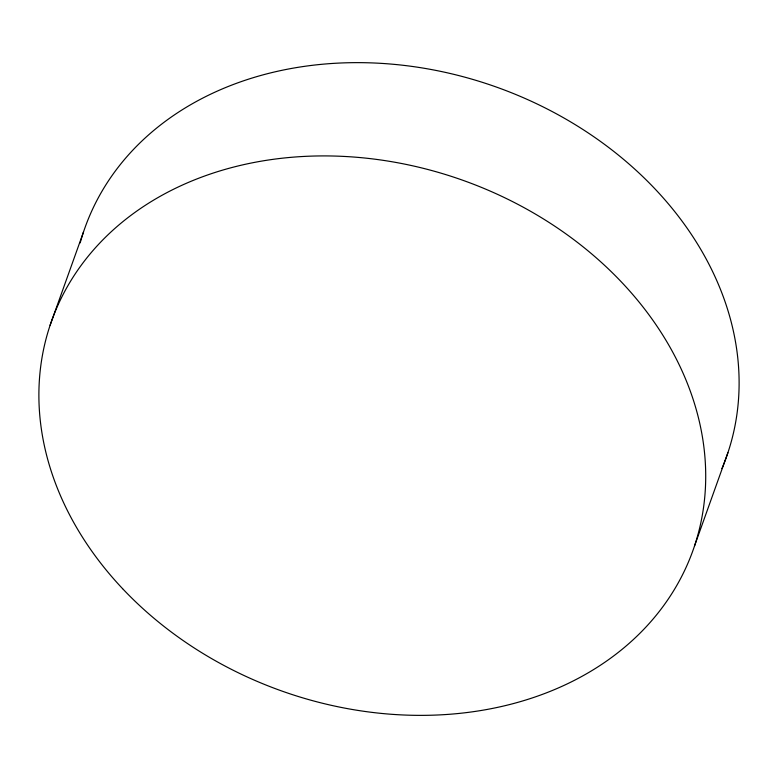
<?xml version="1.0" encoding="UTF-8"?>
<svg xmlns="http://www.w3.org/2000/svg" width="778" height="778" viewBox="0 0 778 778"><rect width="100%" height="100%" fill="white"/><g stroke="black" fill="none" stroke-linecap="round" stroke-linejoin="round"><path stroke-width="1.17" d="M50.093 325.292L83.489 232.019M694.511 545.981L727.907 452.708M80.183 242.882A340.599 270.939 19.7 0 1 494.789 86.494A340.599 270.939 19.7 0 1 721.887 468.628M122.593 588.674A340.599 270.939 19.7 0 0 688.491 561.901A340.599 270.939 19.7 0 0 305.822 156.339A340.599 270.939 19.7 0 0 122.593 588.674"/></g></svg>
